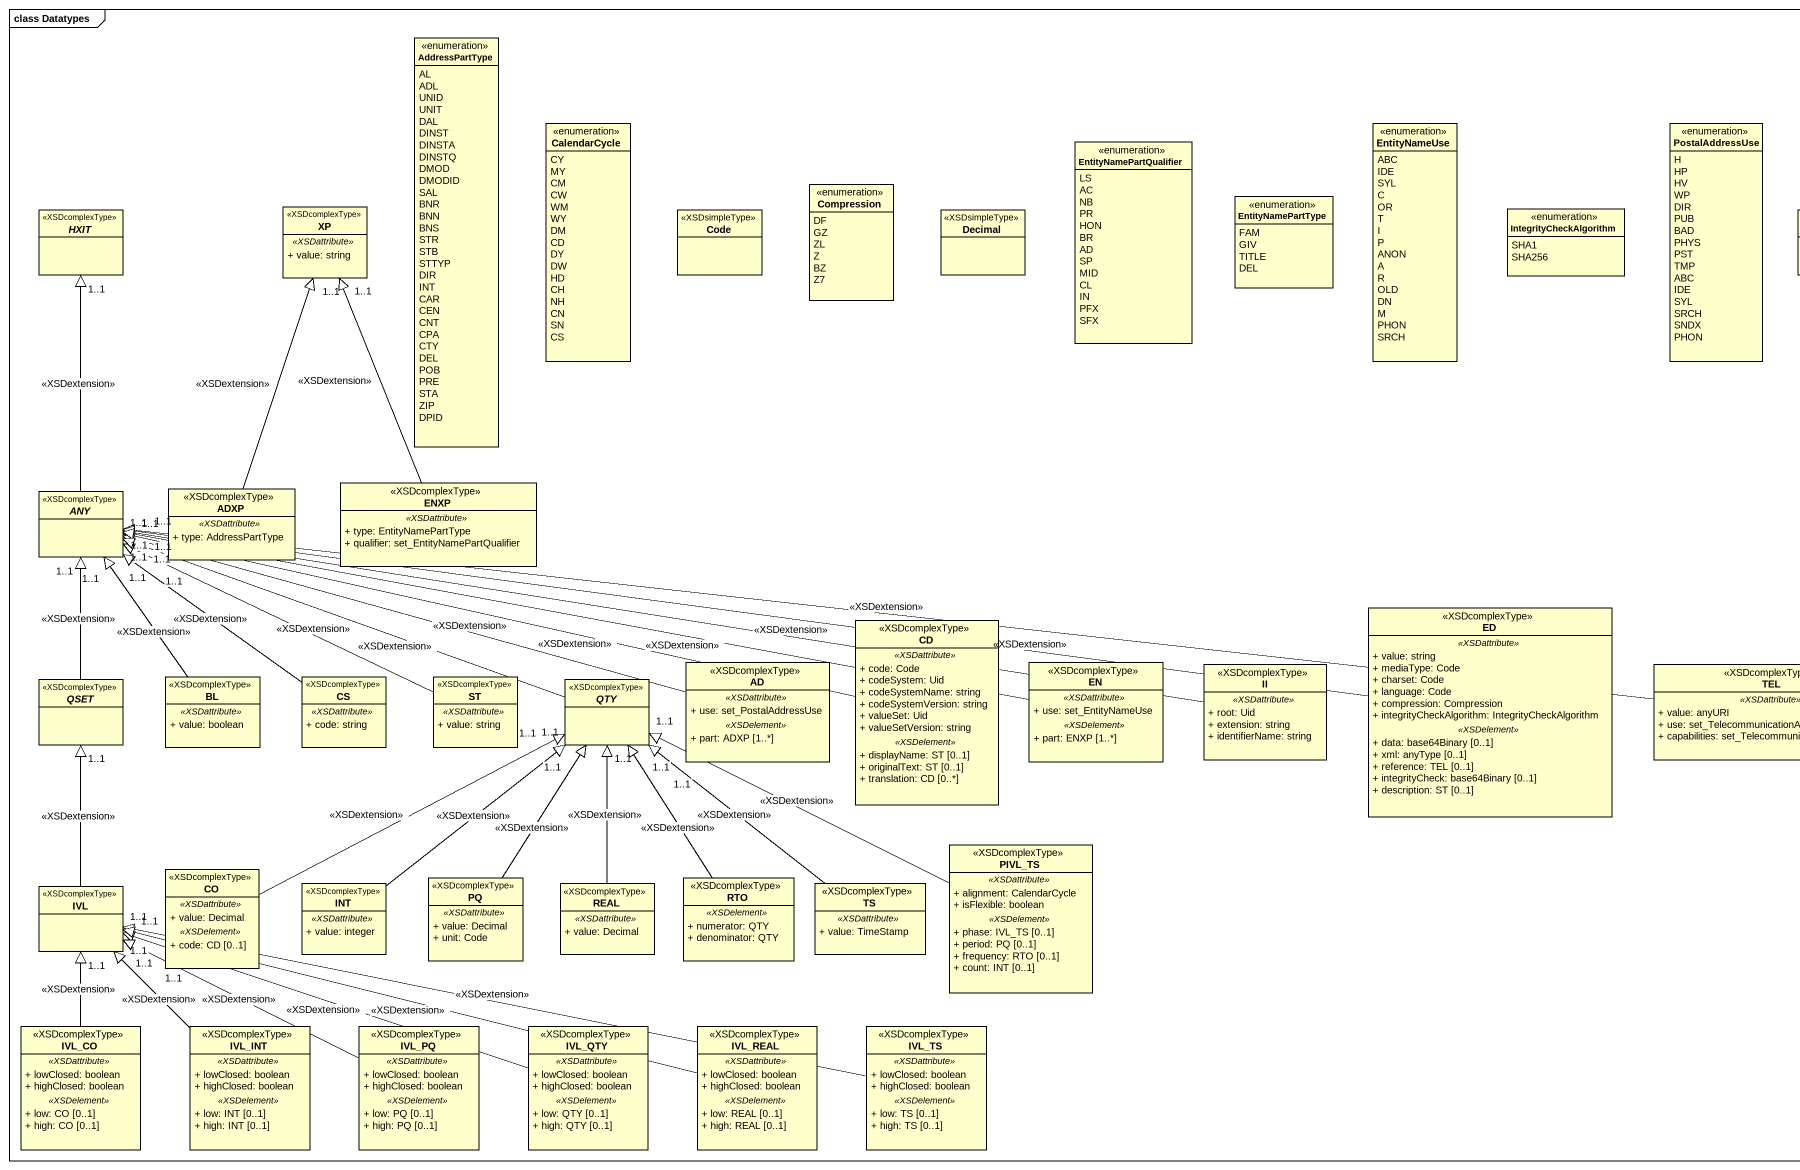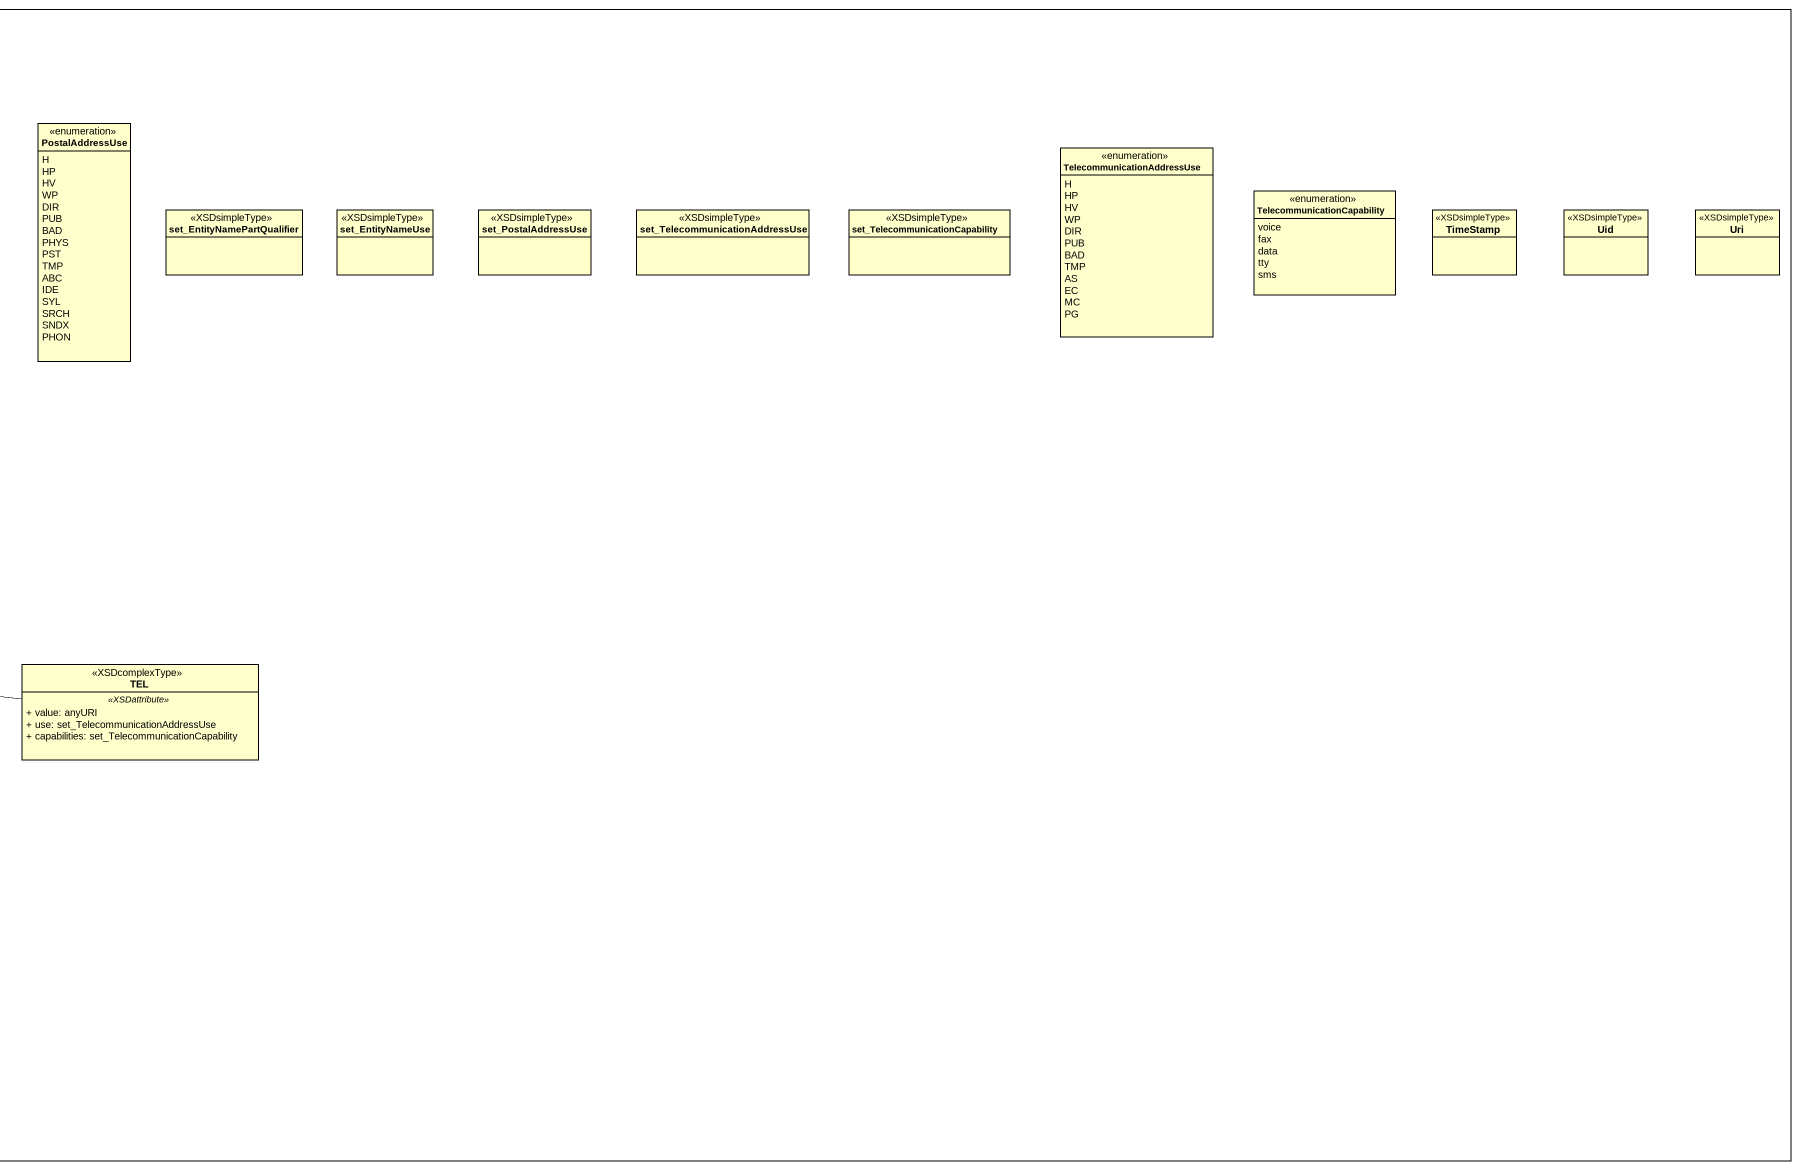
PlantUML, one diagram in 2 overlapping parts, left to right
@startuml
mainframe class Datatypes
hide circle
hide empty members
skinparam classAttributeIconSize 0
enum AddressPartType {
  AL
  ADL
  UNID
  UNIT
  DAL
  DINST
  DINSTA
  DINSTQ
  DMOD
  DMODID
  SAL
  BNR
  BNN
  BNS
  STR
  STB
  STTYP
  DIR
  INT
  CAR
  CEN
  CNT
  CPA
  CTY
  DEL
  POB
  PRE
  STA
  ZIP
  DPID
}
enum CalendarCycle {
  CY
  MY
  CM
  CW
  WM
  WY
  DM
  CD
  DY
  DW
  HD
  CH
  NH
  CN
  SN
  CS
}
enum EntityNamePartQualifier {
  LS
  AC
  NB
  PR
  HON
  BR
  AD
  SP
  MID
  CL
  IN
  PFX
  SFX
}
enum EntityNameUse {
  ABC
  IDE
  SYL
  C
  OR
  T
  I
  P
  ANON
  A
  R
  OLD
  DN
  M
  PHON
  SRCH
}
enum PostalAddressUse {
  H
  HP
  HV
  WP
  DIR
  PUB
  BAD
  PHYS
  PST
  TMP
  ABC
  IDE
  SYL
  SRCH
  SNDX
  PHON
}
enum TelecommunicationAddressUse {
  H
  HP
  HV
  WP
  DIR
  PUB
  BAD
  TMP
  AS
  EC
  MC
  PG
}
class XP <<XSDcomplexType>> {
  .. <<XSDattribute>> ..
  + value: string
}
enum Compression {
  DF
  GZ
  ZL
  Z
  BZ
  Z7
}
enum EntityNamePartType {
  FAM
  GIV
  TITLE
  DEL
}
enum TelecommunicationCapability {
  voice
  fax
  data
  tty
  sms
}
abstract class HXIT <<XSDcomplexType>>
class Code <<XSDsimpleType>>
class Decimal <<XSDsimpleType>>
enum IntegrityCheckAlgorithm {
  SHA1
  SHA256
}
class set_EntityNamePartQualifier <<XSDsimpleType>>
class set_EntityNameUse <<XSDsimpleType>>
class set_PostalAddressUse <<XSDsimpleType>>
class "set_TelecommunicationAddressUse" as set_TelecommunicationAddress <<XSDsimpleType>>
class "set_TelecommunicationCapability" as set_TelecommunicationCapabil <<XSDsimpleType>>
class TimeStamp <<XSDsimpleType>>
class Uid <<XSDsimpleType>>
class Uri <<XSDsimpleType>>
abstract class ANY <<XSDcomplexType>>
class ADXP <<XSDcomplexType>> {
  .. <<XSDattribute>> ..
  + type: AddressPartType
}
class ENXP <<XSDcomplexType>> {
  .. <<XSDattribute>> ..
  + type: EntityNamePartType
  + qualifier: set_EntityNamePartQualifier
}
class CD <<XSDcomplexType>> {
  .. <<XSDattribute>> ..
  + code: Code
  + codeSystem: Uid
  + codeSystemName: string
  + codeSystemVersion: string
  + valueSet: Uid
  + valueSetVersion: string
  .. <<XSDelement>> ..
  + displayName: ST [0..1]
  + originalText: ST [0..1]
  + translation: CD [0..*]
}
class ED <<XSDcomplexType>> {
  .. <<XSDattribute>> ..
  + value: string
  + mediaType: Code
  + charset: Code
  + language: Code
  + compression: Compression
  + integrityCheckAlgorithm: IntegrityCheckAlgorithm
  .. <<XSDelement>> ..
  + data: base64Binary [0..1]
  + xml: anyType [0..1]
  + reference: TEL [0..1]
  + integrityCheck: base64Binary [0..1]
  + description: ST [0..1]
}
class AD <<XSDcomplexType>> {
  .. <<XSDattribute>> ..
  + use: set_PostalAddressUse
  .. <<XSDelement>> ..
  + part: ADXP [1..*]
}
class EN <<XSDcomplexType>> {
  .. <<XSDattribute>> ..
  + use: set_EntityNameUse
  .. <<XSDelement>> ..
  + part: ENXP [1..*]
}
class II <<XSDcomplexType>> {
  .. <<XSDattribute>> ..
  + root: Uid
  + extension: string
  + identifierName: string
}
class TEL <<XSDcomplexType>> {
  .. <<XSDattribute>> ..
  + value: anyURI
  + use: set_TelecommunicationAddressUse
  + capabilities: set_TelecommunicationCapability
}
abstract class QSET <<XSDcomplexType>>
class BL <<XSDcomplexType>> {
  .. <<XSDattribute>> ..
  + value: boolean
}
class CS <<XSDcomplexType>> {
  .. <<XSDattribute>> ..
  + code: string
}
class ST <<XSDcomplexType>> {
  .. <<XSDattribute>> ..
  + value: string
}
abstract class QTY <<XSDcomplexType>>
class CO <<XSDcomplexType>> {
  .. <<XSDattribute>> ..
  + value: Decimal
  .. <<XSDelement>> ..
  + code: CD [0..1]
}
class INT <<XSDcomplexType>> {
  .. <<XSDattribute>> ..
  + value: integer
}
class PQ <<XSDcomplexType>> {
  .. <<XSDattribute>> ..
  + value: Decimal
  + unit: Code
}
class REAL <<XSDcomplexType>> {
  .. <<XSDattribute>> ..
  + value: Decimal
}
class RTO <<XSDcomplexType>> {
  .. <<XSDelement>> ..
  + numerator: QTY
  + denominator: QTY
}
class TS <<XSDcomplexType>> {
  .. <<XSDattribute>> ..
  + value: TimeStamp
}
class PIVL_TS <<XSDcomplexType>> {
  .. <<XSDattribute>> ..
  + alignment: CalendarCycle
  + isFlexible: boolean
  .. <<XSDelement>> ..
  + phase: IVL_TS [0..1]
  + period: PQ [0..1]
  + frequency: RTO [0..1]
  + count: INT [0..1]
}
class IVL <<XSDcomplexType>>
class IVL_CO <<XSDcomplexType>> {
  .. <<XSDattribute>> ..
  + lowClosed: boolean
  + highClosed: boolean
  .. <<XSDelement>> ..
  + low: CO [0..1]
  + high: CO [0..1]
}
class IVL_INT <<XSDcomplexType>> {
  .. <<XSDattribute>> ..
  + lowClosed: boolean
  + highClosed: boolean
  .. <<XSDelement>> ..
  + low: INT [0..1]
  + high: INT [0..1]
}
class IVL_PQ <<XSDcomplexType>> {
  .. <<XSDattribute>> ..
  + lowClosed: boolean
  + highClosed: boolean
  .. <<XSDelement>> ..
  + low: PQ [0..1]
  + high: PQ [0..1]
}
class IVL_QTY <<XSDcomplexType>> {
  .. <<XSDattribute>> ..
  + lowClosed: boolean
  + highClosed: boolean
  .. <<XSDelement>> ..
  + low: QTY [0..1]
  + high: QTY [0..1]
}
class IVL_REAL <<XSDcomplexType>> {
  .. <<XSDattribute>> ..
  + lowClosed: boolean
  + highClosed: boolean
  .. <<XSDelement>> ..
  + low: REAL [0..1]
  + high: REAL [0..1]
}
class IVL_TS <<XSDcomplexType>> {
  .. <<XSDattribute>> ..
  + lowClosed: boolean
  + highClosed: boolean
  .. <<XSDelement>> ..
  + low: TS [0..1]
  + high: TS [0..1]
}
ANY -up-|> "1..1" HXIT : <<XSDextension>>
ADXP -up-|> "1..1" XP : <<XSDextension>>
ENXP -up-|> "1..1" XP : <<XSDextension>>
CD -left-|> "1..1" ANY : <<XSDextension>>
ED -left-|> "1..1" ANY : <<XSDextension>>
AD -left-|> "1..1" ANY : <<XSDextension>>
EN -left-|> "1..1" ANY : <<XSDextension>>
II -left-|> "1..1" ANY : <<XSDextension>>
TEL -left-|> "1..1" ANY : <<XSDextension>>
QSET -up-|> "1..1" ANY : <<XSDextension>>
BL -up-|> "1..1" ANY : <<XSDextension>>
CS -up-|> "1..1" ANY : <<XSDextension>>
ST -left-|> "1..1" ANY : <<XSDextension>>
QTY -left-|> "1..1" ANY : <<XSDextension>>
CO -right-|> "1..1" QTY : <<XSDextension>>
INT -up-|> "1..1" QTY : <<XSDextension>>
PQ -up-|> "1..1" QTY : <<XSDextension>>
REAL -up-|> "1..1" QTY : <<XSDextension>>
RTO -up-|> "1..1" QTY : <<XSDextension>>
TS -up-|> "1..1" QTY : <<XSDextension>>
PIVL_TS -left-|> "1..1" QTY : <<XSDextension>>
IVL -up-|> "1..1" QSET : <<XSDextension>>
IVL_CO -up-|> "1..1" IVL : <<XSDextension>>
IVL_INT -up-|> "1..1" IVL : <<XSDextension>>
IVL_PQ -left-|> "1..1" IVL : <<XSDextension>>
IVL_QTY -left-|> "1..1" IVL : <<XSDextension>>
IVL_REAL -left-|> "1..1" IVL : <<XSDextension>>
IVL_TS -left-|> "1..1" IVL : <<XSDextension>>
@enduml
